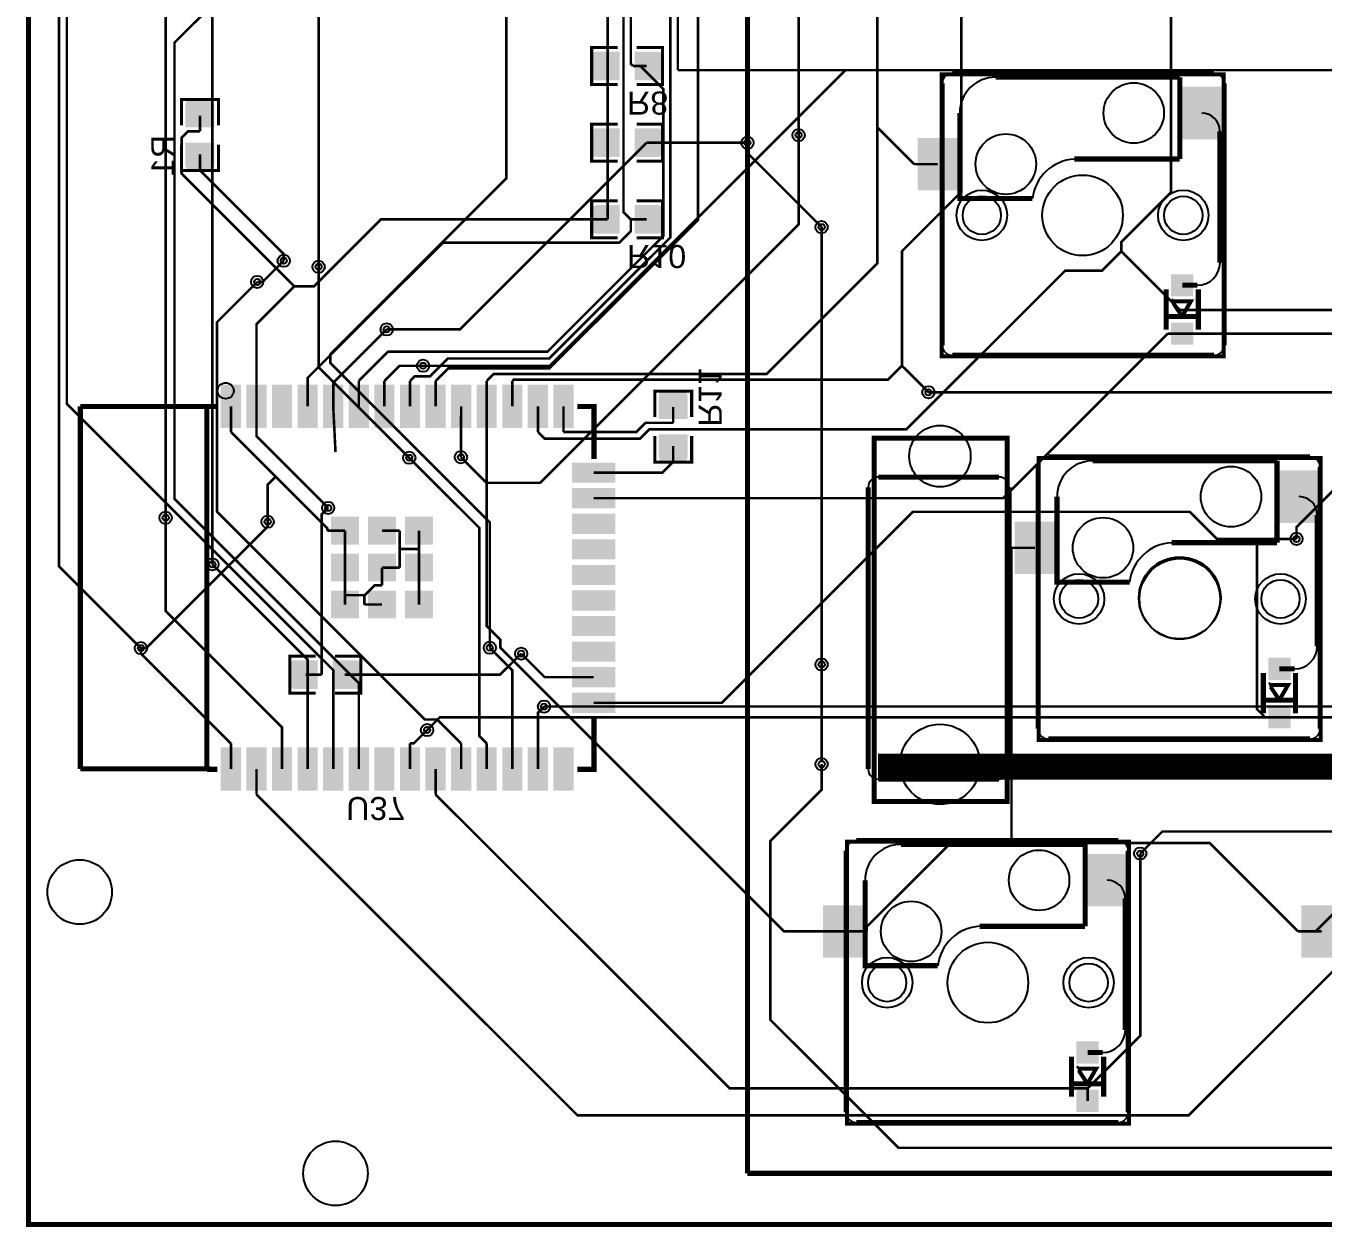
# Model space of a CAD drawing. Header units: millimetres. Extents: x -34 to 290, y -3 to 102.
# Drawn here: x -34.4 to 30, y -2.7 to 57 of the extents above; entities that cross this region are included whole.
import ezdxf

# ---------------------------------------------------------------- set-up
doc = ezdxf.new("R2010")
doc.units = ezdxf.units.MM
for name, color, linetype, true_color in [('BoardOutLine', 6, 'Continuous', 0xff00ff), ('BottomLayer', 5, 'Continuous', 0x0000ff), ('BottomPasteMaskLayer', 7, 'Continuous', 0x800000), ('BottomSilkLayer', 7, 'Continuous', 0x66cc33), ('BottomSolderMaskLayer', 7, 'Continuous', 0xaa00ff), ('Document', 7, 'Continuous', 0xffffff), ('Hole', 7, 'Continuous', 0x222222), ('Multi-Layer', 7, 'Continuous', 0xc0c0c0), ('TopLayer', 1, 'Continuous', 0xff0000), ('TopPasteMaskLayer', 9, 'Continuous', 0x808080), ('TopSilkLayer', 7, 'Continuous', 0xffcc00), ('TopSolderMaskLayer', 7, 'Continuous', 0x800080)]:
    doc.layers.add(name, color=color, linetype=linetype, true_color=true_color)
doc.styles.get("Standard").update_dxf_attribs({"font": 'arial.ttf'})

msp = doc.modelspace()

# ---------------------------------------------------------------- hatches: boundary and pattern name
at = {"layer": 'BottomLayer'}
for points in [[(-4.972, 55.679), (-4.972, 54.303), (-6.105, 54.303), (-6.105, 55.679)], [(-4.172, 55.679), (-4.172, 54.303), (-3.039, 54.303), (-3.039, 55.679)], [(24.903, 51.405), (23.003, 51.405), (23.003, 53.905), (24.903, 53.905)], [(-25.093, 51.962), (-26.469, 51.962), (-26.469, 53.095), (-25.093, 53.095)], [(-25.093, 51.162), (-26.469, 51.162), (-26.469, 50.029), (-25.093, 50.029)], [(11.797, 48.865), (9.897, 48.865), (9.897, 51.365), (11.797, 51.365)], [(-4.972, 48.059), (-4.972, 46.683), (-6.105, 46.683), (-6.105, 48.059)], [(-4.172, 48.059), (-4.172, 46.683), (-3.039, 46.683), (-3.039, 48.059)], [(23.483, 44.601), (23.483, 43.601), (22.483, 43.601), (22.483, 44.601)], [(23.483, 42.201), (23.483, 41.201), (22.483, 41.201), (22.483, 42.201)], [(-24.718, 37.033), (-23.768, 37.033), (-23.768, 39.133), (-24.718, 39.133)], [(-23.448, 37.033), (-22.498, 37.033), (-22.498, 39.133), (-23.448, 39.133)], [(-22.178, 37.033), (-21.228, 37.033), (-21.228, 39.133), (-22.178, 39.133)], [(-20.908, 37.033), (-19.958, 37.033), (-19.958, 39.133), (-20.908, 39.133)], [(-19.638, 37.033), (-18.688, 37.033), (-18.688, 39.133), (-19.638, 39.133)], [(-18.368, 37.033), (-17.418, 37.033), (-17.418, 39.133), (-18.368, 39.133)], [(-17.098, 37.033), (-16.148, 37.033), (-16.148, 39.133), (-17.098, 39.133)], [(-15.828, 37.033), (-14.878, 37.033), (-14.878, 39.133), (-15.828, 39.133)], [(-14.558, 37.033), (-13.608, 37.033), (-13.608, 39.133), (-14.558, 39.133)], [(-13.288, 37.033), (-12.338, 37.033), (-12.338, 39.133), (-13.288, 39.133)], [(-12.018, 37.033), (-11.068, 37.033), (-11.068, 39.133), (-12.018, 39.133)], [(-10.748, 37.033), (-9.798, 37.033), (-9.798, 39.133), (-10.748, 39.133)], [(-9.478, 37.033), (-8.528, 37.033), (-8.528, 39.133), (-9.478, 39.133)], [(-8.208, 37.033), (-7.258, 37.033), (-7.258, 39.133), (-8.208, 39.133)], [(-2.974, 37.484), (-1.598, 37.484), (-1.598, 38.617), (-2.974, 38.617)], [(-2.974, 36.684), (-1.598, 36.684), (-1.598, 35.551), (-2.974, 35.551)], [(-7.288, 34.323), (-5.188, 34.323), (-5.188, 35.273), (-7.288, 35.273)], [(29.729, 32.355), (27.829, 32.355), (27.829, 34.855), (29.729, 34.855)], [(-7.288, 33.053), (-5.188, 33.053), (-5.188, 34.003), (-7.288, 34.003)], [(-17.912, 32.583), (-19.243, 32.583), (-19.243, 31.253), (-17.912, 31.253)], [(-16.077, 32.583), (-17.408, 32.583), (-17.408, 31.253), (-16.077, 31.253)], [(-14.242, 32.583), (-15.573, 32.583), (-15.573, 31.253), (-14.242, 31.253)], [(-7.288, 31.783), (-5.188, 31.783), (-5.188, 32.733), (-7.288, 32.733)], [(16.623, 29.815), (14.723, 29.815), (14.723, 32.315), (16.623, 32.315)], [(-7.288, 30.513), (-5.188, 30.513), (-5.188, 31.463), (-7.288, 31.463)], [(-17.912, 30.748), (-19.243, 30.748), (-19.243, 29.418), (-17.912, 29.418)], [(-16.077, 30.748), (-17.407, 30.748), (-17.407, 29.418), (-16.077, 29.418)], [(-14.242, 30.748), (-15.573, 30.748), (-15.573, 29.418), (-14.242, 29.418)], [(-7.288, 29.243), (-5.188, 29.243), (-5.188, 30.193), (-7.288, 30.193)], [(-17.912, 28.913), (-19.243, 28.913), (-19.243, 27.583), (-17.912, 27.583)], [(-16.077, 28.913), (-17.408, 28.913), (-17.408, 27.583), (-16.077, 27.583)], [(-14.242, 28.913), (-15.573, 28.913), (-15.573, 27.583), (-14.242, 27.583)], [(-7.288, 27.973), (-5.188, 27.973), (-5.188, 28.923), (-7.288, 28.923)], [(-7.288, 26.703), (-5.188, 26.703), (-5.188, 27.653), (-7.288, 27.653)], [(-7.288, 25.433), (-5.188, 25.433), (-5.188, 26.383), (-7.288, 26.383)], [(-7.288, 24.163), (-5.188, 24.163), (-5.188, 25.113), (-7.288, 25.113)], [(28.309, 25.551), (28.309, 24.551), (27.309, 24.551), (27.309, 25.551)], [(-7.288, 22.893), (-5.188, 22.893), (-5.188, 23.843), (-7.288, 23.843)], [(28.309, 23.151), (28.309, 22.151), (27.309, 22.151), (27.309, 23.151)], [(-24.718, 19.033), (-23.768, 19.033), (-23.768, 21.133), (-24.718, 21.133)], [(-23.448, 19.033), (-22.498, 19.033), (-22.498, 21.133), (-23.448, 21.133)], [(-22.178, 19.033), (-21.228, 19.033), (-21.228, 21.133), (-22.178, 21.133)], [(-20.908, 19.033), (-19.958, 19.033), (-19.958, 21.133), (-20.908, 21.133)], [(-19.638, 19.033), (-18.688, 19.033), (-18.688, 21.133), (-19.638, 21.133)], [(-18.368, 19.033), (-17.418, 19.033), (-17.418, 21.133), (-18.368, 21.133)], [(-17.098, 19.033), (-16.148, 19.033), (-16.148, 21.133), (-17.098, 21.133)], [(-15.828, 19.033), (-14.878, 19.033), (-14.878, 21.133), (-15.828, 21.133)], [(-14.558, 19.033), (-13.608, 19.033), (-13.608, 21.133), (-14.558, 21.133)], [(-13.288, 19.033), (-12.338, 19.033), (-12.338, 21.133), (-13.288, 21.133)], [(-12.018, 19.033), (-11.068, 19.033), (-11.068, 21.133), (-12.018, 21.133)], [(-10.748, 19.033), (-9.798, 19.033), (-9.798, 21.133), (-10.748, 21.133)], [(-9.478, 19.033), (-8.528, 19.033), (-8.528, 21.133), (-9.478, 21.133)], [(-8.208, 19.033), (-7.258, 19.033), (-7.258, 21.133), (-8.208, 21.133)], [(20.204, 13.305), (18.304, 13.305), (18.304, 15.805), (20.204, 15.805)], [(7.098, 10.765), (5.198, 10.765), (5.198, 13.265), (7.098, 13.265)], [(30.847, 10.765), (28.947, 10.765), (28.947, 13.265), (30.847, 13.265)], [(18.784, 6.501), (18.784, 5.501), (17.784, 5.501), (17.784, 6.501)], [(18.784, 4.101), (18.784, 3.101), (17.784, 3.101), (17.784, 4.101)]]:
    msp.add_hatch(color=256, dxfattribs=at).paths.add_polyline_path(points)
at = {"layer": 'BottomPasteMaskLayer'}
for points in [[(-6.272, 55.631), (-6.272, 54.351), (-6.222, 54.301), (-5.072, 54.301), (-5.022, 54.351), (-5.017, 54.761), (-5.467, 54.761), (-5.467, 55.211), (-5.027, 55.211), (-5.022, 55.631), (-5.072, 55.681), (-6.222, 55.681)], [(-4.122, 55.631), (-4.122, 55.211), (-3.677, 55.211), (-3.677, 54.761), (-4.117, 54.761), (-4.122, 54.351), (-4.072, 54.301), (-2.922, 54.301), (-2.872, 54.351), (-2.872, 55.631), (-2.922, 55.681), (-4.072, 55.681)], [(24.903, 51.405), (23.003, 51.405), (23.003, 53.905), (24.903, 53.905)], [(-25.141, 53.262), (-26.421, 53.262), (-26.471, 53.212), (-26.471, 52.062), (-26.421, 52.012), (-26.011, 52.007), (-26.011, 52.457), (-25.561, 52.457), (-25.561, 52.017), (-25.141, 52.012), (-25.091, 52.062), (-25.091, 53.212)], [(-25.141, 51.112), (-25.561, 51.112), (-25.561, 50.667), (-26.011, 50.667), (-26.011, 51.107), (-26.421, 51.112), (-26.471, 51.062), (-26.471, 49.912), (-26.421, 49.862), (-25.141, 49.862), (-25.091, 49.912), (-25.091, 51.062)], [(11.797, 48.865), (9.897, 48.865), (9.897, 51.365), (11.797, 51.365)], [(-6.272, 48.011), (-6.272, 46.731), (-6.222, 46.681), (-5.072, 46.681), (-5.022, 46.731), (-5.017, 47.141), (-5.467, 47.141), (-5.467, 47.591), (-5.027, 47.591), (-5.022, 48.011), (-5.072, 48.061), (-6.222, 48.061)], [(-4.122, 48.011), (-4.122, 47.591), (-3.677, 47.591), (-3.677, 47.141), (-4.117, 47.141), (-4.122, 46.731), (-4.072, 46.681), (-2.922, 46.681), (-2.872, 46.731), (-2.872, 48.011), (-2.922, 48.061), (-4.072, 48.061)], [(23.483, 44.601), (23.483, 43.601), (22.483, 43.601), (22.483, 44.601)], [(23.483, 42.201), (23.483, 41.201), (22.483, 41.201), (22.483, 42.201)], [(-24.718, 37.033), (-23.768, 37.033), (-23.768, 39.133), (-24.718, 39.133)], [(-23.448, 37.033), (-22.498, 37.033), (-22.498, 39.133), (-23.448, 39.133)], [(-22.178, 37.033), (-21.228, 37.033), (-21.228, 39.133), (-22.178, 39.133)], [(-20.908, 37.033), (-19.958, 37.033), (-19.958, 39.133), (-20.908, 39.133)], [(-19.638, 37.033), (-18.688, 37.033), (-18.688, 39.133), (-19.638, 39.133)], [(-18.368, 37.033), (-17.418, 37.033), (-17.418, 39.133), (-18.368, 39.133)], [(-17.098, 37.033), (-16.148, 37.033), (-16.148, 39.133), (-17.098, 39.133)], [(-15.828, 37.033), (-14.878, 37.033), (-14.878, 39.133), (-15.828, 39.133)], [(-14.558, 37.033), (-13.608, 37.033), (-13.608, 39.133), (-14.558, 39.133)], [(-13.288, 37.033), (-12.338, 37.033), (-12.338, 39.133), (-13.288, 39.133)], [(-12.018, 37.033), (-11.068, 37.033), (-11.068, 39.133), (-12.018, 39.133)], [(-10.748, 37.033), (-9.798, 37.033), (-9.798, 39.133), (-10.748, 39.133)], [(-9.478, 37.033), (-8.528, 37.033), (-8.528, 39.133), (-9.478, 39.133)], [(-8.208, 37.033), (-7.258, 37.033), (-7.258, 39.133), (-8.208, 39.133)], [(-2.926, 37.534), (-2.506, 37.534), (-2.506, 37.979), (-2.056, 37.979), (-2.056, 37.539), (-1.646, 37.534), (-1.596, 37.584), (-1.596, 38.734), (-1.646, 38.784), (-2.926, 38.784), (-2.976, 38.734), (-2.976, 37.584)], [(-2.926, 35.384), (-1.646, 35.384), (-1.596, 35.434), (-1.596, 36.584), (-1.646, 36.634), (-2.056, 36.639), (-2.056, 36.189), (-2.506, 36.189), (-2.506, 36.629), (-2.926, 36.634), (-2.976, 36.584), (-2.976, 35.434)], [(-7.288, 34.323), (-5.188, 34.323), (-5.188, 35.273), (-7.288, 35.273)], [(29.729, 32.355), (27.829, 32.355), (27.829, 34.855), (29.729, 34.855)], [(-7.288, 33.053), (-5.188, 33.053), (-5.188, 34.003), (-7.288, 34.003)], [(-17.912, 32.583), (-19.243, 32.583), (-19.243, 31.253), (-17.912, 31.253)], [(-16.077, 32.583), (-17.408, 32.583), (-17.408, 31.253), (-16.077, 31.253)], [(-14.242, 32.583), (-15.573, 32.583), (-15.573, 31.253), (-14.242, 31.253)], [(-7.288, 31.783), (-5.188, 31.783), (-5.188, 32.733), (-7.288, 32.733)], [(16.623, 29.815), (14.723, 29.815), (14.723, 32.315), (16.623, 32.315)], [(-7.288, 30.513), (-5.188, 30.513), (-5.188, 31.463), (-7.288, 31.463)], [(-17.912, 30.748), (-19.243, 30.748), (-19.243, 29.418), (-17.912, 29.418)], [(-16.077, 30.748), (-17.407, 30.748), (-17.407, 29.418), (-16.077, 29.418)], [(-14.242, 30.748), (-15.573, 30.748), (-15.573, 29.418), (-14.242, 29.418)], [(-7.288, 29.243), (-5.188, 29.243), (-5.188, 30.193), (-7.288, 30.193)], [(-17.912, 28.913), (-19.243, 28.913), (-19.243, 27.583), (-17.912, 27.583)], [(-16.077, 28.913), (-17.408, 28.913), (-17.408, 27.583), (-16.077, 27.583)], [(-14.242, 28.913), (-15.573, 28.913), (-15.573, 27.583), (-14.242, 27.583)], [(-7.288, 27.973), (-5.188, 27.973), (-5.188, 28.923), (-7.288, 28.923)], [(-7.288, 26.703), (-5.188, 26.703), (-5.188, 27.653), (-7.288, 27.653)], [(-7.288, 25.433), (-5.188, 25.433), (-5.188, 26.383), (-7.288, 26.383)], [(-7.288, 24.163), (-5.188, 24.163), (-5.188, 25.113), (-7.288, 25.113)], [(28.309, 25.551), (28.309, 24.551), (27.309, 24.551), (27.309, 25.551)], [(-7.288, 22.893), (-5.188, 22.893), (-5.188, 23.843), (-7.288, 23.843)], [(28.309, 23.151), (28.309, 22.151), (27.309, 22.151), (27.309, 23.151)], [(-24.718, 19.033), (-23.768, 19.033), (-23.768, 21.133), (-24.718, 21.133)], [(-23.448, 19.033), (-22.498, 19.033), (-22.498, 21.133), (-23.448, 21.133)], [(-22.178, 19.033), (-21.228, 19.033), (-21.228, 21.133), (-22.178, 21.133)], [(-20.908, 19.033), (-19.958, 19.033), (-19.958, 21.133), (-20.908, 21.133)], [(-19.638, 19.033), (-18.688, 19.033), (-18.688, 21.133), (-19.638, 21.133)], [(-18.368, 19.033), (-17.418, 19.033), (-17.418, 21.133), (-18.368, 21.133)], [(-17.098, 19.033), (-16.148, 19.033), (-16.148, 21.133), (-17.098, 21.133)], [(-15.828, 19.033), (-14.878, 19.033), (-14.878, 21.133), (-15.828, 21.133)], [(-14.558, 19.033), (-13.608, 19.033), (-13.608, 21.133), (-14.558, 21.133)], [(-13.288, 19.033), (-12.338, 19.033), (-12.338, 21.133), (-13.288, 21.133)], [(-12.018, 19.033), (-11.068, 19.033), (-11.068, 21.133), (-12.018, 21.133)], [(-10.748, 19.033), (-9.798, 19.033), (-9.798, 21.133), (-10.748, 21.133)], [(-9.478, 19.033), (-8.528, 19.033), (-8.528, 21.133), (-9.478, 21.133)], [(-8.208, 19.033), (-7.258, 19.033), (-7.258, 21.133), (-8.208, 21.133)], [(20.204, 13.305), (18.304, 13.305), (18.304, 15.805), (20.204, 15.805)], [(7.098, 10.765), (5.198, 10.765), (5.198, 13.265), (7.098, 13.265)], [(30.847, 10.765), (28.947, 10.765), (28.947, 13.265), (30.847, 13.265)], [(18.784, 6.501), (18.784, 5.501), (17.784, 5.501), (17.784, 6.501)], [(18.784, 4.101), (18.784, 3.101), (17.784, 3.101), (17.784, 4.101)]]:
    msp.add_hatch(color=256, dxfattribs=at).paths.add_polyline_path(points)
at = {"layer": 'BottomSolderMaskLayer'}
for points in [[(-4.947, 55.705), (-4.947, 54.277), (-6.13, 54.277), (-6.13, 55.705)], [(-4.197, 55.705), (-4.197, 54.277), (-3.014, 54.277), (-3.014, 55.705)], [(24.954, 51.354), (22.953, 51.354), (22.953, 53.956), (24.954, 53.956)], [(-25.062, 51.941), (-26.5, 51.941), (-26.5, 53.115), (-25.062, 53.115)], [(-25.062, 51.183), (-26.5, 51.183), (-26.5, 50.009), (-25.062, 50.009)], [(11.848, 48.814), (9.846, 48.814), (9.846, 51.416), (11.848, 51.416)], [(-4.947, 48.085), (-4.947, 46.657), (-6.13, 46.657), (-6.13, 48.085)], [(-4.197, 48.085), (-4.197, 46.657), (-3.014, 46.657), (-3.014, 48.085)], [(23.534, 44.652), (23.534, 43.55), (22.432, 43.55), (22.432, 44.652)], [(23.534, 42.252), (23.534, 41.15), (22.432, 41.15), (22.432, 42.252)], [(-24.743, 37.008), (-23.742, 37.008), (-23.742, 39.158), (-24.743, 39.158)], [(-23.473, 37.008), (-22.472, 37.008), (-22.472, 39.158), (-23.473, 39.158)], [(-22.203, 37.008), (-21.202, 37.008), (-21.202, 39.158), (-22.203, 39.158)], [(-20.933, 37.008), (-19.932, 37.008), (-19.932, 39.158), (-20.933, 39.158)], [(-19.663, 37.008), (-18.662, 37.008), (-18.662, 39.158), (-19.663, 39.158)], [(-18.393, 37.008), (-17.392, 37.008), (-17.392, 39.158), (-18.393, 39.158)], [(-17.123, 37.008), (-16.122, 37.008), (-16.122, 39.158), (-17.123, 39.158)], [(-15.853, 37.008), (-14.852, 37.008), (-14.852, 39.158), (-15.853, 39.158)], [(-14.583, 37.008), (-13.582, 37.008), (-13.582, 39.158), (-14.583, 39.158)], [(-13.313, 37.008), (-12.312, 37.008), (-12.312, 39.158), (-13.313, 39.158)], [(-12.043, 37.008), (-11.042, 37.008), (-11.042, 39.158), (-12.043, 39.158)], [(-10.773, 37.008), (-9.772, 37.008), (-9.772, 39.158), (-10.773, 39.158)], [(-9.503, 37.008), (-8.502, 37.008), (-8.502, 39.158), (-9.503, 39.158)], [(-8.233, 37.008), (-7.232, 37.008), (-7.232, 39.158), (-8.233, 39.158)], [(-3.005, 37.463), (-1.567, 37.463), (-1.567, 38.637), (-3.005, 38.637)], [(-3.005, 36.705), (-1.567, 36.705), (-1.567, 35.531), (-3.005, 35.531)], [(-7.313, 34.297), (-5.162, 34.297), (-5.162, 35.298), (-7.313, 35.298)], [(29.78, 32.304), (27.779, 32.304), (27.779, 34.906), (29.78, 34.906)], [(-7.313, 33.027), (-5.162, 33.027), (-5.162, 34.028), (-7.313, 34.028)], [(-17.887, 32.608), (-19.268, 32.608), (-19.268, 31.228), (-17.887, 31.228)], [(-16.052, 32.608), (-17.433, 32.608), (-17.433, 31.228), (-16.052, 31.228)], [(-14.217, 32.608), (-15.598, 32.608), (-15.598, 31.228), (-14.217, 31.228)], [(-7.313, 31.757), (-5.162, 31.757), (-5.162, 32.758), (-7.313, 32.758)], [(16.674, 29.764), (14.672, 29.764), (14.672, 32.366), (16.674, 32.366)], [(-7.313, 30.487), (-5.162, 30.487), (-5.162, 31.488), (-7.313, 31.488)], [(-17.887, 30.773), (-19.268, 30.773), (-19.268, 29.393), (-17.887, 29.393)], [(-16.052, 30.773), (-17.433, 30.773), (-17.433, 29.393), (-16.052, 29.393)], [(-14.217, 30.773), (-15.598, 30.773), (-15.598, 29.393), (-14.217, 29.393)], [(-7.313, 29.217), (-5.162, 29.217), (-5.162, 30.218), (-7.313, 30.218)], [(-17.887, 28.938), (-19.268, 28.938), (-19.268, 27.558), (-17.887, 27.558)], [(-16.052, 28.938), (-17.433, 28.938), (-17.433, 27.558), (-16.052, 27.558)], [(-14.217, 28.938), (-15.598, 28.938), (-15.598, 27.558), (-14.217, 27.558)], [(-7.313, 27.947), (-5.162, 27.947), (-5.162, 28.948), (-7.313, 28.948)], [(-7.313, 26.677), (-5.162, 26.677), (-5.162, 27.678), (-7.313, 27.678)], [(-7.313, 25.407), (-5.162, 25.407), (-5.162, 26.408), (-7.313, 26.408)], [(-7.313, 24.137), (-5.162, 24.137), (-5.162, 25.138), (-7.313, 25.138)], [(28.36, 25.602), (28.36, 24.5), (27.258, 24.5), (27.258, 25.602)], [(-7.313, 22.867), (-5.162, 22.867), (-5.162, 23.868), (-7.313, 23.868)], [(28.36, 23.202), (28.36, 22.1), (27.258, 22.1), (27.258, 23.202)], [(-24.743, 19.008), (-23.742, 19.008), (-23.742, 21.158), (-24.743, 21.158)], [(-23.473, 19.008), (-22.472, 19.008), (-22.472, 21.158), (-23.473, 21.158)], [(-22.203, 19.008), (-21.202, 19.008), (-21.202, 21.158), (-22.203, 21.158)], [(-20.933, 19.008), (-19.932, 19.008), (-19.932, 21.158), (-20.933, 21.158)], [(-19.663, 19.008), (-18.662, 19.008), (-18.662, 21.158), (-19.663, 21.158)], [(-18.393, 19.008), (-17.392, 19.008), (-17.392, 21.158), (-18.393, 21.158)], [(-17.123, 19.008), (-16.122, 19.008), (-16.122, 21.158), (-17.123, 21.158)], [(-15.853, 19.008), (-14.852, 19.008), (-14.852, 21.158), (-15.853, 21.158)], [(-14.583, 19.008), (-13.582, 19.008), (-13.582, 21.158), (-14.583, 21.158)], [(-13.313, 19.008), (-12.312, 19.008), (-12.312, 21.158), (-13.313, 21.158)], [(-12.043, 19.008), (-11.042, 19.008), (-11.042, 21.158), (-12.043, 21.158)], [(-10.773, 19.008), (-9.772, 19.008), (-9.772, 21.158), (-10.773, 21.158)], [(-9.503, 19.008), (-8.502, 19.008), (-8.502, 21.158), (-9.503, 21.158)], [(-8.233, 19.008), (-7.232, 19.008), (-7.232, 21.158), (-8.233, 21.158)], [(20.255, 13.254), (18.254, 13.254), (18.254, 15.856), (20.255, 15.856)], [(7.149, 10.714), (5.147, 10.714), (5.147, 13.316), (7.149, 13.316)], [(30.898, 10.714), (28.896, 10.714), (28.896, 13.316), (30.898, 13.316)], [(18.835, 6.552), (18.835, 5.45), (17.733, 5.45), (17.733, 6.552)], [(18.835, 4.152), (18.835, 3.05), (17.733, 3.05), (17.733, 4.152)]]:
    msp.add_hatch(color=256, dxfattribs=at).paths.add_polyline_path(points)
at = {"layer": 'TopLayer'}
for points in [[(-4.972, 50.493), (-4.972, 51.869), (-6.105, 51.869), (-6.105, 50.493)], [(-4.172, 50.493), (-4.172, 51.869), (-3.039, 51.869), (-3.039, 50.493)], [(-19.958, 24.077), (-19.958, 25.453), (-21.091, 25.453), (-21.091, 24.077)], [(-19.158, 24.077), (-19.158, 25.453), (-18.025, 25.453), (-18.025, 24.077)]]:
    msp.add_hatch(color=256, dxfattribs=at).paths.add_polyline_path(points)
at = {"layer": 'TopPasteMaskLayer'}
for points in [[(-6.272, 50.541), (-6.272, 51.821), (-6.222, 51.871), (-5.072, 51.871), (-5.022, 51.821), (-5.017, 51.411), (-5.467, 51.411), (-5.467, 50.961), (-5.027, 50.961), (-5.022, 50.541), (-5.072, 50.491), (-6.222, 50.491)], [(-4.122, 50.541), (-4.122, 50.961), (-3.677, 50.961), (-3.677, 51.411), (-4.117, 51.411), (-4.122, 51.821), (-4.072, 51.871), (-2.922, 51.871), (-2.872, 51.821), (-2.872, 50.541), (-2.922, 50.491), (-4.072, 50.491)], [(-21.258, 24.125), (-21.258, 25.405), (-21.208, 25.455), (-20.058, 25.455), (-20.008, 25.405), (-20.003, 24.995), (-20.453, 24.995), (-20.453, 24.545), (-20.013, 24.545), (-20.008, 24.125), (-20.058, 24.075), (-21.208, 24.075)], [(-19.108, 24.125), (-19.108, 24.545), (-18.663, 24.545), (-18.663, 24.995), (-19.103, 24.995), (-19.108, 25.405), (-19.058, 25.455), (-17.908, 25.455), (-17.858, 25.405), (-17.858, 24.125), (-17.908, 24.075), (-19.058, 24.075)]]:
    msp.add_hatch(color=256, dxfattribs=at).paths.add_polyline_path(points)
at = {"layer": 'TopSolderMaskLayer'}
for points in [[(-4.947, 50.467), (-4.947, 51.895), (-6.13, 51.895), (-6.13, 50.467)], [(-4.197, 50.467), (-4.197, 51.895), (-3.014, 51.895), (-3.014, 50.467)], [(-19.933, 24.051), (-19.933, 25.479), (-21.116, 25.479), (-21.116, 24.051)], [(-19.183, 24.051), (-19.183, 25.479), (-18, 25.479), (-18, 24.051)]]:
    msp.add_hatch(color=256, dxfattribs=at).paths.add_polyline_path(points)

# ---------------------------------------------------------------- linework, layer by layer
at = {"layer": 'BoardOutLine', "const_width": 0.254}
msp.add_lwpolyline([(-34.29, 100.33), (-34.29, -2.54), (289.56, -2.54), (289.56, 100.33), (-34.29, 100.33)], close=True, dxfattribs=at)
at = {"layer": 'BottomLayer'}
for points, const_width in [([(-14.224, 98.807), (-14.224, 80.396), (-12.568, 78.74), (-11.191, 78.74), (-10.38, 77.929), (-10.38, 72.81), (-27.045, 56.145), (-27.045, 33.495), (-17.893, 24.342), (-17.893, 20.083)], 0.127), ([(214.451, 88.633), (209.504, 93.58), (6.592, 93.58), (-4.755, 82.234), (-4.755, 47.738), (-4.388, 47.371)], 0.127), ([(-4.284, 54.991), (-4.389, 55.096), (-4.389, 71.1), (5.577, 81.066), (16.578, 81.066), (20.712, 85.2), (20.712, 88.938), (25.07, 93.297), (171.687, 93.297), (176.351, 88.633)], 0.127), ([(-31.089, 81.915), (-31.902, 81.915), (-32.777, 81.039), (-32.777, 30.146), (-28.712, 26.082)], 0.127), ([(-11.86, 81.915), (-11.609, 81.915), (-10.085, 80.391), (-10.085, 72.4), (-19.89, 62.594), (-19.89, 45.021)], 0.127), ([(-25.552, 80.645), (-26.119, 81.209), (-32.134, 81.209), (-32.385, 80.957), (-32.385, 38.212), (-19.162, 24.991), (-19.162, 20.084)], 0.127), ([(9.071, 40.102), (9.071, 45.795), (12.022, 48.745), (12.022, 63.022), (9.389, 65.654), (9.389, 67.376), (9.929, 67.915), (9.929, 73.143), (15.871, 79.085)], 0.127), ([(7.851, 68.654), (7.851, 68.654), (7.851, 51.945)], 0.127), ([(3.937, 67.183), (3.937, 67.183), (3.937, 51.562)], 0.127), ([(-2.824, 62.611), (-2.432, 62.22), (-2.432, 46.471), (-8.439, 40.464), (-13.478, 40.464), (-14.363, 39.579), (-15.122, 39.579), (-15.353, 39.349)], 0.127), ([(21.285, 60.751), (22.42, 59.616), (22.42, 48.708), (19.958, 46.246), (19.958, 45.784)], 0.127), ([(-14.083, 39.349), (-13.45, 39.981), (-8.422, 39.981), (-1.057, 47.346), (-1.057, 59.748)], 0.127), ([(-5.538, 54.991), (-5.538, 54.991), (-5.538, 58.801)], 0.127), ([(-3.926, 54.991), (-2.775, 53.84), (-2.775, 46.556), (-8.532, 40.799), (-16.442, 40.799), (-17.893, 39.349)], 0.127), ([(-5.538, 47.371), (-5.538, 47.371), (-5.538, 54.991)], 0.127), ([(-3.926, 54.991), (-3.926, 54.991), (-4.284, 54.991)], 0.127), ([(-3.606, 54.991), (-3.606, 54.991), (-3.926, 54.991)], 0.127), ([(-25.781, 52.528), (-25.781, 52.528), (-25.781, 51.746)], 0.127), ([(-25.781, 51.746), (-26.367, 51.746), (-26.687, 51.427), (-26.687, 49.648), (-21.089, 44.05)], 0.127), ([(-11.542, 39.35), (-11.196, 39.695), (2.357, 39.695), (7.851, 45.189), (7.851, 51.946)], 0.127), ([(7.851, 51.945), (7.851, 51.945), (9.681, 50.115)], 0.127), ([(24.857, 49.125), (24.857, 49.125), (24.857, 51.751)], 0.254), ([(1.397, 51.181), (1.397, 50.673), (5.08, 46.99)], 0.127), ([(-25.781, 50.596), (-25.781, 50.596), (-25.781, 49.814)], 0.127), ([(-25.781, 49.814), (-21.619, 45.652), (-21.619, 45.319)], 0.127), ([(10.847, 50.115), (10.847, 50.115), (9.681, 50.115)], 0.127), ([(24.857, 49.125), (24.857, 49.125), (24.857, 45.226)], 0.254), ([(-21.089, 44.05), (-20.113, 44.05), (-16.792, 47.371), (-6.32, 47.371)], 0.127), ([(-4.388, 47.371), (-4.388, 46.785), (-4.955, 46.218), (-13.719, 46.218), (-20.433, 39.504), (-20.433, 39.349)], 0.127), ([(-5.538, 47.371), (-5.538, 47.371), (-6.32, 47.371)], 0.127), ([(-4.319, 47.371), (-4.319, 47.371), (-4.388, 47.371)], 0.127), ([(-3.606, 47.371), (-3.606, 47.371), (-4.319, 47.371)], 0.127), ([(-9.003, 36.817), (-8.664, 36.479), (-3.937, 36.479), (-3.472, 36.945), (9.29, 36.945), (17.173, 44.828), (19.001, 44.828), (19.958, 45.784)], 0.127), ([(19.958, 45.784), (22.873, 42.869), (32.417, 42.869), (38.927, 36.359)], 0.127), ([(-12.813, 21.349), (-14.001, 22.538), (-14.611, 22.538), (-24.935, 32.862), (-24.935, 42.267), (-22.938, 44.264)], 0.127), ([(-21.089, 44.05), (-22.973, 42.166), (-22.973, 38.083)], 0.127), ([(23.733, 44.101), (23.733, 44.101), (22.983, 44.101)], 0.254), ([(-16.51, 41.91), (-19.163, 39.257), (-19.163, 38.083)], 0.127), ([(-22.973, 18.817), (-7.039, 2.884), (23.31, 2.884), (31.212, 10.785), (31.212, 12.415), (35.252, 16.455), (44.791, 16.455), (55.947, 27.61), (55.947, 31.317), (49.272, 37.992), (49.272, 41.701)], 0.127), ([(-6.237, 33.528), (14.094, 33.528), (22.267, 41.701)], 0.127), ([(22.625, 41.701), (22.625, 41.701), (22.267, 41.701)], 0.127), ([(22.625, 41.701), (22.625, 41.701), (22.983, 41.701)], 0.127), ([(22.983, 41.701), (32.455, 41.701), (38.818, 35.338)], 0.127), ([(-16.623, 39.349), (-15.869, 40.102), (-14.706, 40.102)], 0.127), ([(-10.273, 39.349), (-10.207, 39.414), (8.383, 39.414), (9.071, 40.102)], 0.127), ([(9.071, 40.102), (9.071, 40.102), (10.385, 38.788)], 0.127), ([(-20.433, 38.083), (-20.433, 38.083), (-20.433, 39.349)], 0.127), ([(-17.893, 38.083), (-17.893, 38.083), (-17.893, 39.349)], 0.127), ([(-16.623, 38.083), (-16.623, 38.083), (-16.623, 39.349)], 0.127), ([(-15.353, 38.083), (-15.353, 38.083), (-15.353, 39.349)], 0.127), ([(-14.083, 38.083), (-14.083, 38.083), (-14.083, 39.349)], 0.127), ([(-11.543, 38.083), (-11.543, 38.083), (-11.543, 39.349)], 0.127), ([(-10.273, 38.083), (-10.273, 38.083), (-10.273, 39.349)], 0.127), ([(-24.243, 38.083), (-24.243, 38.083), (-24.243, 36.817)], 0.127), ([(-22.973, 38.083), (-22.973, 36.604), (-19.414, 33.046)], 0.127), ([(-19.05, 35.814), (-19.05, 35.814), (-19.163, 38.083)], 0.127), ([(-12.812, 38.082), (-12.812, 38.082), (-12.827, 35.56)], 0.127), ([(6.148, 12.015), (3.22, 12.015), (-10.868, 26.103), (-10.868, 26.501), (-11.543, 27.176), (-11.543, 38.083)], 0.127), ([(-9.003, 38.083), (-9.003, 38.083), (-9.003, 36.817)], 0.127), ([(-7.733, 38.083), (-7.733, 38.083), (-7.733, 36.817)], 0.127), ([(-2.286, 38.05), (-2.286, 38.05), (-2.286, 37.268)], 0.127), ([(-24.243, 36.817), (-24.243, 36.817), (-22.02, 34.595)], 0.127), ([(-2.286, 37.268), (-3.67, 37.268), (-4.121, 36.817), (-7.733, 36.817)], 0.127), ([(-2.286, 36.118), (-2.286, 36.118), (-2.286, 35.336)], 0.127), ([(-15.391, 35.535), (-11.912, 32.057), (-11.912, 21.719), (-11.543, 21.349)], 0.127), ([(-6.237, 34.798), (-6.237, 34.798), (-4.972, 34.798)], 0.127), ([(-4.972, 34.798), (-2.824, 34.798), (-2.286, 35.336)], 0.127), ([(-22.02, 34.595), (-22.419, 34.195), (-22.419, 32.36)], 0.127), ([(-22.02, 34.595), (-19.458, 32.033), (-19.458, 31.918)], 0.127), ([(26.69, 31.504), (24.699, 31.504), (23.353, 32.85), (9.611, 32.85), (0.127, 23.368), (-6.238, 23.368)], 0.127), ([(-21.703, 20.083), (-21.703, 22.144), (-27.483, 27.924), (-27.483, 32.559)], 0.127), ([(29.683, 30.075), (29.683, 30.075), (29.683, 32.701)], 0.254), ([(-18.578, 31.918), (-18.578, 31.918), (-19.458, 31.918)], 0.127), ([(-18.578, 30.083), (-18.578, 30.083), (-18.578, 31.918)], 0.127), ([(-16.742, 31.918), (-16.742, 31.918), (-15.862, 31.918)], 0.127), ([(-15.862, 31.918), (-15.862, 31.038), (-15.825, 31)], 0.127), ([(-14.908, 31), (-14.908, 31), (-14.908, 31.918)], 0.127), ([(26.69, 31.504), (26.69, 31.504), (28.655, 31.504)], 0.127), ([(27.093, 22.651), (26.69, 23.054), (26.69, 31.504)], 0.127), ([(-15.825, 31), (-15.862, 30.964), (-15.862, 30.083)], 0.127), ([(-14.908, 31), (-14.908, 31), (-15.825, 31)], 0.127), ([(-14.908, 30.083), (-14.908, 30.083), (-14.908, 31)], 0.127), ([(15.673, 31.065), (15.673, 31.065), (14.507, 31.065)], 0.127), ([(14.507, 16.371), (14.507, 16.371), (14.507, 31.065)], 0.127), ([(45.368, 31.065), (45.368, 27.785), (29.599, 12.015), (29.573, 12.015)], 0.127), ([(-20.433, 20.083), (-20.433, 25.514), (-25.162, 30.243)], 0.127), ([(-18.578, 30.083), (-18.578, 30.083), (-18.578, 28.714)], 0.127), ([(-16.742, 30.083), (-16.742, 30.083), (-15.862, 30.083)], 0.127), ([(-16.742, 30.083), (-16.742, 30.083), (-16.742, 29.202)], 0.127), ([(-14.908, 28.248), (-14.908, 28.248), (-14.908, 30.083)], 0.127), ([(29.683, 30.075), (29.683, 30.075), (29.683, 26.176)], 0.254), ([(-17.623, 28.714), (-17.597, 28.714), (-17.109, 29.202), (-16.742, 29.202)], 0.127), ([(-18.578, 28.714), (-18.578, 28.714), (-17.623, 28.714)], 0.127), ([(-18.578, 28.714), (-18.578, 28.714), (-18.578, 28.248)], 0.127), ([(-17.623, 28.714), (-17.623, 28.714), (-17.623, 28.248)], 0.127), ([(-16.742, 28.248), (-16.742, 28.248), (-17.623, 28.248)], 0.127), ([(-28.712, 26.082), (-28.712, 25.819), (-24.243, 21.349)], 0.127), ([(-11.39, 26.103), (-10.273, 24.985), (-10.273, 20.083)], 0.127), ([(-6.237, 24.638), (-8.665, 24.638), (-9.834, 25.807)], 0.127), ([(5.08, 25.273), (5.08, 25.273), (5.08, 20.447)], 0.127), ([(28.559, 25.051), (28.559, 25.051), (27.809, 25.051)], 0.254), ([(-9.003, 20.083), (-9.003, 22.877), (-8.698, 23.181)], 0.127), ([(27.809, 22.651), (27.809, 22.651), (27.093, 22.651)], 0.127), ([(-15.353, 21.349), (-15.168, 21.349), (-14.502, 22.015)], 0.127), ([(-24.243, 20.083), (-24.243, 20.083), (-24.243, 21.349)], 0.127), ([(-15.353, 20.083), (-15.353, 20.083), (-15.353, 21.349)], 0.127), ([(-12.813, 20.083), (-12.813, 20.083), (-12.813, 21.349)], 0.127), ([(-11.543, 20.083), (-11.543, 20.083), (-11.543, 21.349)], 0.127), ([(-22.973, 20.083), (-22.973, 20.083), (-22.973, 18.817)], 0.127), ([(-14.083, 20.083), (-14.083, 20.083), (-14.083, 18.817)], 0.127), ([(-14.083, 18.817), (0.511, 4.224), (18.284, 4.224)], 0.127), ([(7.314, 12.015), (7.314, 12.238), (11.447, 16.371), (14.507, 16.371)], 0.127), ([(28.731, 12.015), (24.345, 16.401), (14.537, 16.401), (14.507, 16.371)], 0.127), ([(18.284, 4.224), (20.897, 6.838), (20.897, 15.879)], 0.127), ([(20.158, 11.025), (20.158, 11.025), (20.158, 13.651)], 0.254), ([(6.148, 12.015), (6.148, 12.015), (7.314, 12.015)], 0.127), ([(29.314, 12.015), (29.314, 12.015), (28.731, 12.015)], 0.127), ([(29.314, 12.015), (29.314, 12.015), (29.573, 12.015)], 0.127), ([(29.897, 12.015), (29.897, 12.015), (29.573, 12.015)], 0.127), ([(20.158, 11.025), (20.158, 11.025), (20.158, 7.126)], 0.254), ([(19.034, 6.001), (19.034, 6.001), (18.284, 6.001)], 0.254), ([(18.284, 3.601), (18.284, 3.601), (18.284, 4.224)], 0.127)]:
    msp.add_lwpolyline(points, dxfattribs=dict(at, const_width=const_width))
for centre, radius, start, end in [((23.953, 51.751), 0.904, 0, 90), ((23.733, 45.226), 1.125, 270, 0), ((28.779, 32.701), 0.904, 0, 90), ((28.559, 26.176), 1.125, 270, 0), ((19.254, 13.651), 0.904, 0, 90), ((19.034, 7.126), 1.125, 270, 0)]:
    msp.add_arc(centre, radius, start, end, dxfattribs=at)
at = {"layer": 'BottomSilkLayer'}
for points, const_width in [([(-5.048, 55.908), (-6.333, 55.908), (-6.333, 54.074), (-5.048, 54.074)], 0.152), ([(-4.096, 55.908), (-2.811, 55.908), (-2.811, 54.074), (-4.096, 54.074)], 0.152), ([(13.717, 54.433), (13.717, 54.433), (22.861, 54.433)], 0.254), ([(22.861, 50.369), (22.861, 50.369), (22.861, 54.433)], 0.254), ([(-24.864, 52.038), (-24.864, 53.323), (-26.698, 53.323), (-26.698, 52.038)], 0.152), ([(15.546, 48.413), (11.939, 48.413), (11.939, 52.655)], 0.254), ([(-24.864, 51.086), (-24.864, 49.801), (-26.698, 49.801), (-26.698, 51.086)], 0.152), ([(22.861, 50.369), (22.861, 50.369), (17.629, 50.369)], 0.254), ([(-5.048, 48.288), (-6.333, 48.288), (-6.333, 46.454), (-5.048, 46.454)], 0.152), ([(-4.096, 48.288), (-2.811, 48.288), (-2.811, 46.454), (-4.096, 46.454)], 0.152), ([(22.183, 41.901), (22.183, 41.901), (22.183, 43.901)], 0.254), ([(23.783, 41.901), (23.783, 41.901), (23.783, 43.901)], 0.254), ([(22.482, 43.3), (22.483, 43.301), (22.982, 42.549)], 0.2), ([(22.483, 43.301), (22.483, 43.301), (23.408, 43.301)], 0.2), ([(23.333, 43.301), (23.408, 43.301), (22.976, 42.55)], 0.2), ([(22.183, 42.55), (22.183, 42.55), (23.783, 42.55)], 0.254), ([(-3.203, 37.56), (-3.203, 38.845), (-1.369, 38.845), (-1.369, 37.56)], 0.152), ([(-31.716, 38.083), (-31.716, 38.083), (-25.266, 38.083)], 0.254), ([(-31.716, 20.083), (-31.716, 20.083), (-31.716, 38.083)], 0.254), ([(-25.433, 20.083), (-25.433, 20.083), (-25.433, 38.083)], 0.254), ([(-25.433, 38.083), (-25.433, 38.083), (-24.924, 38.083)], 0.254), ([(-7.051, 38.083), (-6.216, 38.083), (-6.216, 35.479)], 0.254), ([(-3.203, 36.608), (-3.203, 35.323), (-1.369, 35.323), (-1.369, 36.608)], 0.152), ([(18.543, 35.383), (18.543, 35.383), (27.687, 35.383)], 0.254), ([(27.687, 31.319), (27.687, 31.319), (27.687, 35.383)], 0.254), ([(20.372, 29.363), (16.765, 29.363), (16.765, 33.605)], 0.254), ([(27.687, 31.319), (27.687, 31.319), (22.455, 31.319)], 0.254), ([(27.009, 22.851), (27.009, 22.851), (27.009, 24.851)], 0.254), ([(28.609, 22.851), (28.609, 22.851), (28.609, 24.851)], 0.254), ([(27.308, 24.25), (27.309, 24.251), (27.808, 23.499)], 0.2), ([(27.309, 24.251), (27.309, 24.251), (28.234, 24.251)], 0.2), ([(28.159, 24.251), (28.234, 24.251), (27.802, 23.5)], 0.2), ([(27.009, 23.5), (27.009, 23.5), (28.609, 23.5)], 0.254), ([(-6.216, 22.687), (-6.216, 20.066), (-7.051, 20.066)], 0.254), ([(-31.716, 20.083), (-31.716, 20.083), (-25.251, 20.083)], 0.254), ([(-24.924, 20.066), (-24.924, 20.066), (-25.433, 20.066)], 0.254), ([(9.018, 16.333), (9.018, 16.333), (18.162, 16.333)], 0.254), ([(18.162, 12.269), (18.162, 12.269), (18.162, 16.333)], 0.254), ([(10.847, 10.313), (7.24, 10.313), (7.24, 14.555)], 0.254), ([(18.162, 12.269), (18.162, 12.269), (12.93, 12.269)], 0.254), ([(17.484, 3.801), (17.484, 3.801), (17.484, 5.801)], 0.254), ([(19.084, 3.801), (19.084, 3.801), (19.084, 5.801)], 0.254), ([(17.783, 5.2), (17.784, 5.201), (18.283, 4.449)], 0.2), ([(17.784, 5.201), (17.784, 5.201), (18.709, 5.201)], 0.2), ([(18.634, 5.201), (18.709, 5.201), (18.277, 4.45)], 0.2), ([(17.484, 4.45), (17.484, 4.45), (19.084, 4.45)], 0.254)]:
    msp.add_lwpolyline(points, dxfattribs=dict(at, const_width=const_width))
for centre, radius, start, end in [((13.709, 52.664), 1.769, 89.72132, 180.27868), ((17.75, 48.153), 2.219, 93.12162, 173.27606), ((18.535, 33.614), 1.769, 89.72132, 180.27868), ((22.576, 29.103), 2.219, 93.12162, 173.27606), ((9.01, 14.564), 1.769, 89.72132, 180.27868), ((13.051, 10.053), 2.219, 93.12162, 173.27606)]:
    msp.add_arc(centre, radius, start, end, dxfattribs=at)
at = {"layer": 'Document', "const_width": 0.254}
msp.add_lwpolyline([(7.692, 36.504), (14.296, 36.504), (14.296, 18.47), (7.692, 18.47), (7.692, 36.504)], close=True, dxfattribs=at)
at = {"layer": 'Document', "const_width": 1.3}
msp.add_lwpolyline([(7.874, 20.193), (7.874, 20.193), (37.846, 20.193)], dxfattribs=at)
at = {"layer": 'Document'}
for centre, radius in [((-24.504, 38.862), 0.4), ((22.86, 28.575), 2.032)]:
    msp.add_circle(centre, radius, dxfattribs=at)
at = {"layer": 'Hole'}
for centre in [(3.937, 51.562), (1.397, 51.181), (5.08, 46.99), (-21.619, 45.319), (-19.89, 45.021), (-22.938, 44.264), (-16.51, 41.91), (-14.706, 40.102), (10.385, 38.788), (-15.391, 35.535), (-12.827, 35.56), (-19.414, 33.046), (-27.483, 32.559), (-22.419, 32.36), (28.655, 31.504), (-25.162, 30.243), (-28.712, 26.082), (-11.39, 26.103), (-9.834, 25.807), (5.08, 25.273), (-8.698, 23.181), (-14.502, 22.015), (5.08, 20.32), (20.897, 15.879)]:
    msp.add_circle(centre, 0.153, dxfattribs=at)
at = {"layer": 'Multi-Layer'}
for centre, radius in [((20.575, 52.655), 1.5), ((3.937, 51.562), 0.305), ((14.225, 50.115), 1.5), ((1.397, 51.181), 0.305), ((18.035, 47.575), 2), ((13.035, 47.575), 0.95), ((23.035, 47.575), 0.95), ((5.08, 46.99), 0.305), ((-21.619, 45.319), 0.305), ((-19.89, 45.021), 0.305), ((-22.938, 44.264), 0.305), ((-16.51, 41.91), 0.305), ((-14.706, 40.102), 0.305), ((10.385, 38.788), 0.305), ((10.956, 35.615), 1.524), ((-15.391, 35.535), 0.305), ((-12.827, 35.56), 0.305), ((25.401, 33.605), 1.5), ((-27.483, 32.559), 0.305), ((-19.414, 33.046), 0.305), ((-22.419, 32.36), 0.305), ((19.051, 31.065), 1.5), ((28.655, 31.504), 0.305), ((-25.162, 30.243), 0.305), ((22.861, 28.525), 2), ((17.861, 28.525), 0.95), ((27.861, 28.525), 0.95), ((-11.39, 26.103), 0.305), ((-28.712, 26.082), 0.305), ((-9.834, 25.807), 0.305), ((5.08, 25.273), 0.305), ((-8.698, 23.181), 0.305), ((-14.502, 22.015), 0.305), ((10.956, 20.315), 1.99), ((5.08, 20.32), 0.305), ((20.897, 15.879), 0.305), ((-31.75, 13.97), 1.6), ((15.876, 14.555), 1.5), ((9.526, 12.015), 1.5), ((13.336, 9.475), 2), ((8.336, 9.475), 0.95), ((18.336, 9.475), 0.95), ((-19.05, 0), 1.6)]:
    msp.add_circle(centre, radius, dxfattribs=at)
at = {"layer": 'TopLayer', "const_width": 0.127}
for points in [[(-16.764, 98.807), (-27.483, 88.088), (-27.483, 32.559)], [(-10.792, 70.954), (-10.572, 70.734), (-10.572, 49.41), (-19.304, 40.678), (-19.304, 40.242), (-11.39, 32.328), (-11.39, 26.103)], [(-24.764, 64.962), (-25.162, 64.564), (-25.162, 30.243)], [(-5.929, 58.801), (-5.538, 58.41), (-5.538, 51.181)], [(-2.057, 54.785), (-2.057, 58.035), (-2.824, 58.801)], [(-14.707, 40.102), (-8.412, 40.102), (6.271, 54.785), (6.467, 54.785)], [(135.89, 54.785), (135.89, 54.785), (-2.057, 54.785)], [(3.937, 51.562), (3.937, 47.117), (-8.89, 34.29), (-11.557, 34.29), (-12.827, 35.56)], [(-3.606, 51.181), (-12.877, 41.91), (-16.51, 41.91)], [(-3.606, 51.181), (-3.606, 51.181), (1.397, 51.181)], [(5.08, 46.99), (5.08, 46.99), (5.08, 25.273)], [(-21.619, 45.319), (-22.674, 44.264), (-22.938, 44.264)], [(-15.391, 35.535), (-19.89, 40.035), (-19.89, 45.021)], [(10.385, 38.788), (86.711, 38.788), (94.515, 30.984)], [(28.655, 31.504), (28.655, 32.083), (34.51, 37.938), (59.899, 37.938)], [(-19.742, 24.765), (-19.742, 32.719), (-19.414, 33.046)], [(-8.698, 23.181), (37.316, 23.181), (47.13, 32.995)], [(-22.419, 32.36), (-22.419, 32.112), (-28.45, 26.082), (-28.712, 26.082)], [(-17.81, 24.765), (-10.877, 24.765), (-9.834, 25.807)], [(-20.524, 24.765), (-20.524, 24.765), (-19.742, 24.765)], [(-18.592, 24.765), (-18.592, 24.765), (-17.81, 24.765)], [(-14.502, 22.015), (-13.868, 22.649), (60.138, 22.649)], [(5.08, 20.32), (5.08, 19.05), (2.54, 16.51), (2.54, 7.62), (8.89, 1.27), (38.1, 1.27), (57.277, 20.447), (214.63, 20.193)], [(20.897, 15.879), (21.996, 16.977), (35.299, 16.977)]]:
    msp.add_lwpolyline(points, dxfattribs=at)
at = {"layer": 'TopSilkLayer'}
for points, const_width in [([(1.397, 0), (1.397, 0), (1.397, 95.25)], 0.254), ([(11.566, 54.625), (11.566, 54.625), (24.566, 54.625)], 0.254), ([(14.935, 40.575), (25.035, 40.575), (25.035, 54.576), (11.035, 54.576), (11.035, 40.575), (15.035, 40.575)], 0.2), ([(11.066, 54.125), (11.066, 54.125), (11.066, 41.125)], 0.254), ([(25.066, 54.125), (25.066, 54.125), (25.066, 41.125)], 0.254), ([(-5.048, 50.264), (-6.333, 50.264), (-6.333, 52.098), (-5.048, 52.098)], 0.152), ([(-4.096, 50.264), (-2.811, 50.264), (-2.811, 52.098), (-4.096, 52.098)], 0.152), ([(11.566, 40.625), (11.566, 40.625), (24.566, 40.625)], 0.254), ([(19.761, 21.525), (29.861, 21.525), (29.861, 35.526), (15.861, 35.526), (15.861, 21.525), (19.861, 21.525)], 0.2), ([(16.328, 35.575), (16.328, 35.575), (29.328, 35.575)], 0.254), ([(15.828, 35.075), (15.828, 35.075), (15.828, 22.075)], 0.254), ([(29.828, 35.075), (29.828, 35.075), (29.828, 22.075)], 0.254), ([(7.39, 34.075), (7.39, 34.075), (7.39, 20.075)], 0.254), ([(7.89, 34.575), (7.89, 34.575), (13.89, 34.575)], 0.254), ([(14.39, 34.075), (14.39, 34.075), (14.39, 20.075)], 0.254), ([(-20.034, 23.848), (-21.319, 23.848), (-21.319, 25.682), (-20.034, 25.682)], 0.152), ([(-19.082, 23.848), (-17.797, 23.848), (-17.797, 25.682), (-19.082, 25.682)], 0.152), ([(16.328, 21.575), (16.328, 21.575), (29.328, 21.575)], 0.254), ([(7.89, 19.575), (7.89, 19.575), (13.89, 19.575)], 0.254), ([(6.303, 16.025), (6.303, 16.025), (6.303, 3.025)], 0.254), ([(10.236, 2.475), (20.336, 2.475), (20.336, 16.476), (6.336, 16.476), (6.336, 2.475), (10.336, 2.475)], 0.2), ([(6.803, 16.525), (6.803, 16.525), (19.803, 16.525)], 0.254), ([(20.303, 16.025), (20.303, 16.025), (20.303, 3.025)], 0.254), ([(6.803, 2.525), (6.803, 2.525), (19.803, 2.525)], 0.254), ([(1.397, 0), (1.397, 0), (287.147, 0)], 0.254)]:
    msp.add_lwpolyline(points, dxfattribs=dict(at, const_width=const_width))
for centre in [(13.035, 47.575), (23.035, 47.575), (17.861, 28.525), (27.861, 28.525), (8.336, 9.475), (18.336, 9.475)]:
    msp.add_circle(centre, 1.25, dxfattribs=at)
for centre, start, end in [((11.566, 54.125), 90, 180), ((24.566, 54.125), 0, 90), ((11.566, 41.125), 180, 270), ((24.566, 41.125), 270, 360), ((16.328, 35.075), 90, 180), ((29.328, 35.075), 0, 90), ((7.89, 34.075), 90, 180), ((13.89, 34.075), 0, 90), ((16.328, 22.075), 180, 270), ((29.328, 22.075), 270, 360), ((7.89, 20.075), 180, 270), ((13.89, 20.075), 270, 0), ((6.803, 16.025), 90, 180), ((19.803, 16.025), 0, 90), ((6.803, 3.025), 180, 270), ((19.803, 3.025), 270, 360)]:
    msp.add_arc(centre, 0.5, start, end, dxfattribs=at)

# ---------------------------------------------------------------- texts
at = {"layer": 'BottomSilkLayer', "text_generation_flag": 2}
for s, rotation, p in [('R8', 180, (-4.572, 53.721)), ('R1', 90, (-27.051, 51.562)), ('R10', 180, (-4.572, 46.101)), ('R11', 270, (-1.016, 37.084)), ('U37', 180, (-18.516, 18.687))]:
    msp.add_text(s, height=1.143, rotation=rotation, dxfattribs=at).set_placement(p)

doc.saveas('drawing.dxf')
